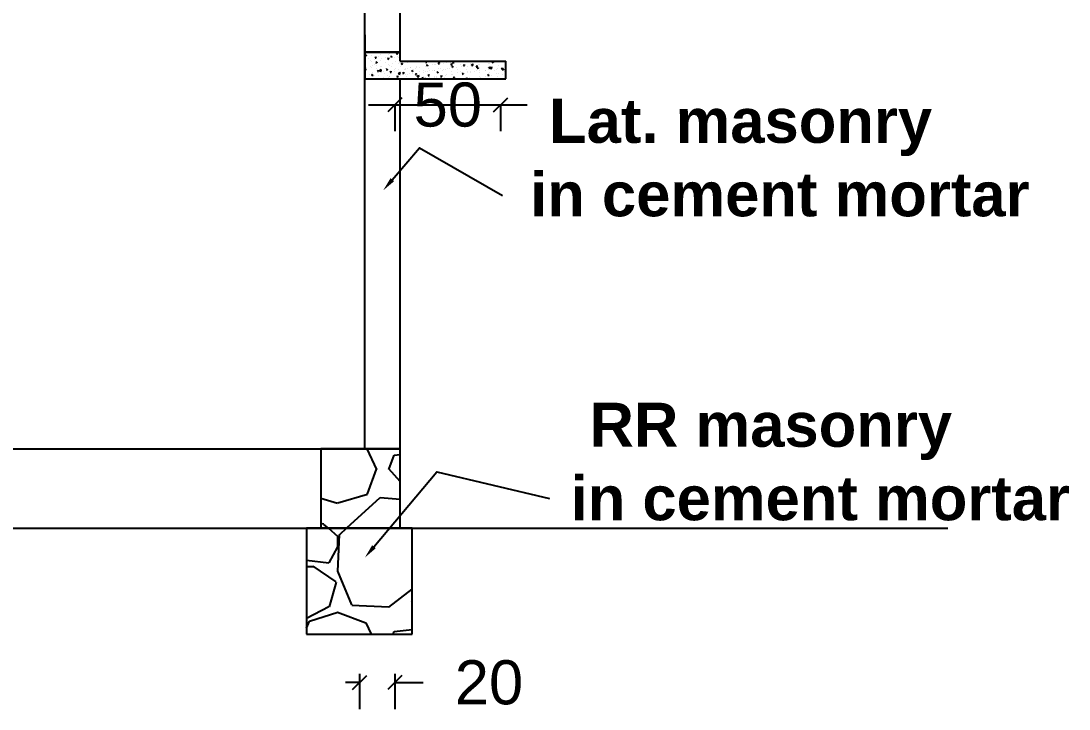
# Model space of a CAD drawing. Header units: metres. Extents: x -55 to 385, y 16 to 159.
# Drawn here: x -23.03 to -17.08, y 68.67 to 72.57 of the extents above; entities that cross this region are included whole.
import ezdxf

# ---------------------------------------------------------------- set-up
doc = ezdxf.new("R2010")
doc.units = ezdxf.units.M
doc.header["$MEASUREMENT"] = 0
doc.styles.get("Standard").update_dxf_attribs({"font": 'ARIAL.TTF'})
doc.styles.add('X', font='arialbd.ttf', dxfattribs={"height": 20})

# ---------------------------------------------------------------- blocks, each defined once
blk = doc.blocks.new('_Oblique')
at = {"color": 0, "linetype": 'ByBlock', "lineweight": -2}
blk.add_line((-0.5, -0.5), (0.5, 0.5), dxfattribs=at)

msp = doc.modelspace()

# ---------------------------------------------------------------- linework, layer by layer
for p, q in [((-21.07956, 70.14066), (-21.07956, 73.04066)), ((-20.87956, 72.34066), (-20.87956, 73.04066)), ((-21.07956, 72.49066), (-21.07956, 72.39066)), ((-21.07956, 72.39066), (-20.87956, 72.39066)), ((-20.87956, 72.39066), (-21.07956, 72.39066)), ((-21.07956, 72.39066), (-21.07956, 72.24066)), ((-21.07714, 72.37399), (-21.07013, 72.37668)), ((-21.07714, 72.37399), (-21.07216, 72.37063)), ((-21.07215, 72.37066), (-21.07012, 72.37671)), ((-21.02675, 72.38766), (-21.02675, 72.38766)), ((-21.02194, 72.3852), (-21.02194, 72.3852)), ((-20.99691, 72.3885), (-20.99691, 72.3885)), ((-20.98874, 72.37781), (-20.98874, 72.37781)), ((-20.94447, 72.37572), (-20.94447, 72.37572)), ((-20.93823, 72.38421), (-20.93823, 72.38421)), ((-20.9026, 72.38314), (-20.89539, 72.39066)), ((-20.9026, 72.38314), (-20.89371, 72.38176)), ((-20.89369, 72.38179), (-20.89473, 72.39066)), ((-20.88615, 72.38573), (-20.88615, 72.38573)), ((-20.87956, 72.34066), (-20.87956, 72.39066)), ((-21.07053, 72.3676), (-21.07053, 72.3676)), ((-21.06111, 72.35569), (-21.06111, 72.35569)), ((-21.04825, 72.34576), (-21.04825, 72.34576)), ((-21.0413, 72.33748), (-21.0413, 72.33748)), ((-21.04008, 72.37077), (-21.04008, 72.37077)), ((-21.03662, 72.31425), (-21.03662, 72.31425)), ((-21.02321, 72.34906), (-21.02321, 72.34906)), ((-21.02292, 72.3207), (-21.02292, 72.3207)), ((-21.02194, 72.35931), (-21.01712, 72.36506)), ((-21.02194, 72.35931), (-21.01596, 72.35879)), ((-21.01745, 72.33373), (-21.01044, 72.33641)), ((-21.01745, 72.33373), (-21.01247, 72.33037)), ((-21.01715, 72.36535), (-21.01715, 72.36535)), ((-21.01595, 72.35882), (-21.0171, 72.36509)), ((-21.01246, 72.3304), (-21.01043, 72.33644)), ((-21.01165, 72.3146), (-21.01165, 72.3146)), ((-21.00279, 72.3657), (-21.00279, 72.3657)), ((-20.98995, 72.34452), (-20.98995, 72.34452)), ((-20.98534, 72.35404), (-20.98534, 72.35404)), ((-20.9646, 72.33071), (-20.9646, 72.33071)), ((-20.96377, 72.36309), (-20.96377, 72.36309)), ((-20.95022, 72.35304), (-20.94539, 72.35878)), ((-20.95022, 72.35304), (-20.94424, 72.35251)), ((-20.94849, 72.32292), (-20.94849, 72.32292)), ((-20.94422, 72.35254), (-20.94538, 72.35881)), ((-20.94066, 72.31763), (-20.94066, 72.31763)), ((-20.93944, 72.35092), (-20.93944, 72.35092)), ((-20.93342, 72.36598), (-20.92642, 72.36867)), ((-20.93342, 72.36598), (-20.92845, 72.36262)), ((-20.92843, 72.36265), (-20.92641, 72.3687)), ((-20.92346, 72.32621), (-20.92346, 72.32621)), ((-20.92219, 72.36236), (-20.92219, 72.36236)), ((-20.91038, 72.36083), (-20.91038, 72.36083)), ((-20.90628, 72.34072), (-20.90628, 72.34072)), ((-20.89715, 72.36566), (-20.89715, 72.36566)), ((-20.88872, 72.32513), (-20.88872, 72.32513)), ((-20.8875, 72.35842), (-20.8875, 72.35842)), ((-20.88559, 72.3312), (-20.88559, 72.3312)), ((-20.87956, 72.34066), (-20.27956, 72.34066)), ((-20.87373, 72.32572), (-20.86673, 72.32841)), ((-20.87373, 72.32572), (-20.86876, 72.32236)), ((-20.86874, 72.32239), (-20.86672, 72.32844)), ((-20.83738, 72.33217), (-20.83738, 72.33217)), ((-20.82243, 72.33951), (-20.82243, 72.33951)), ((-20.80676, 72.34049), (-20.80662, 72.34066)), ((-20.80676, 72.34049), (-20.80079, 72.33996)), ((-20.80077, 72.33999), (-20.80089, 72.34066)), ((-20.78686, 72.33857), (-20.78686, 72.33857)), ((-20.73614, 72.31278), (-20.73614, 72.31278)), ((-20.73504, 72.33421), (-20.73022, 72.33996)), ((-20.73504, 72.33421), (-20.72906, 72.33369)), ((-20.72904, 72.33372), (-20.7302, 72.33999)), ((-20.73002, 72.31771), (-20.72302, 72.3204)), ((-20.73002, 72.31771), (-20.72505, 72.31435)), ((-20.72503, 72.31438), (-20.723, 72.32043)), ((-20.72268, 72.31667), (-20.72268, 72.31667)), ((-20.69764, 72.31997), (-20.69764, 72.31997)), ((-20.6848, 72.31982), (-20.6848, 72.31982)), ((-20.67713, 72.3211), (-20.67713, 72.3211)), ((-20.66331, 72.32794), (-20.65849, 72.33368)), ((-20.66331, 72.32794), (-20.65733, 72.32741)), ((-20.65977, 72.32495), (-20.65977, 72.32495)), ((-20.65732, 72.32744), (-20.65847, 72.33371)), ((-20.63429, 72.32622), (-20.63429, 72.32622)), ((-20.61882, 72.33111), (-20.61882, 72.33111)), ((-20.59661, 72.33327), (-20.59661, 72.33327)), ((-20.59159, 72.32166), (-20.58676, 72.32741)), ((-20.59159, 72.32166), (-20.58561, 72.32114)), ((-20.58559, 72.32117), (-20.58675, 72.32744)), ((-20.58631, 72.3097), (-20.5793, 72.31239)), ((-20.58243, 72.33349), (-20.57555, 72.34066)), ((-20.58243, 72.33349), (-20.57354, 72.33211)), ((-20.58235, 72.33372), (-20.58235, 72.33372)), ((-20.58132, 72.30637), (-20.57929, 72.31242)), ((-20.57352, 72.33213), (-20.57451, 72.34066)), ((-20.57158, 72.33656), (-20.57158, 72.33656)), ((-20.53654, 72.31916), (-20.53654, 72.31916)), ((-20.51986, 72.31539), (-20.51504, 72.32113)), ((-20.51986, 72.31539), (-20.51388, 72.31486)), ((-20.51387, 72.31489), (-20.51502, 72.32116)), ((-20.50037, 72.34066), (-20.49731, 72.3386)), ((-20.49729, 72.33863), (-20.49661, 72.34066)), ((-20.48171, 72.31387), (-20.48171, 72.31387)), ((-20.47822, 72.32917), (-20.47822, 72.32917)), ((-20.47571, 72.31694), (-20.46792, 72.32505)), ((-20.47571, 72.31694), (-20.46681, 72.31556)), ((-20.47182, 72.31372), (-20.47182, 72.31372)), ((-20.4668, 72.31558), (-20.4679, 72.32508)), ((-20.44813, 72.30911), (-20.44331, 72.31486)), ((-20.44214, 72.30862), (-20.4433, 72.31488)), ((-20.43395, 72.3187), (-20.43395, 72.3187)), ((-20.42994, 72.34054), (-20.42994, 72.34054)), ((-20.42977, 72.32137), (-20.42977, 72.32137)), ((-20.4199, 72.33918), (-20.4199, 72.33918)), ((-20.37843, 72.32841), (-20.37843, 72.32841)), ((-20.37656, 72.33828), (-20.37656, 72.33828)), ((-20.3708, 72.32702), (-20.3708, 72.32702)), ((-20.35857, 72.33394), (-20.35157, 72.33663)), ((-20.35857, 72.33394), (-20.3536, 72.33059)), ((-20.35358, 72.33062), (-20.35155, 72.33666)), ((-20.34576, 72.33031), (-20.34576, 72.33031)), ((-20.32792, 72.33481), (-20.32792, 72.33481)), ((-20.32339, 72.3142), (-20.32339, 72.3142)), ((-20.32318, 72.33602), (-20.32318, 72.33602)), ((-20.30789, 72.3353), (-20.30789, 72.3353)), ((-20.27956, 72.24066), (-20.27956, 72.34066)), ((-21.07956, 72.29064), (-21.07497, 72.29611)), ((-21.07956, 72.29035), (-21.07381, 72.28985)), ((-21.07583, 72.27018), (-21.07583, 72.27018)), ((-21.0738, 72.28987), (-21.07496, 72.29614)), ((-21.07456, 72.30632), (-21.07456, 72.30632)), ((-21.06892, 72.30307), (-21.06892, 72.30307)), ((-21.05652, 72.26342), (-21.05652, 72.26342)), ((-21.04952, 72.30962), (-21.04952, 72.30962)), ((-21.04373, 72.2709), (-21.04373, 72.2709)), ((-21.04251, 72.30419), (-21.04251, 72.30419)), ((-21.04178, 72.26121), (-21.03477, 72.2639)), ((-21.04178, 72.26121), (-21.0368, 72.25786)), ((-21.03796, 72.27516), (-21.03796, 72.27516)), ((-21.03679, 72.25789), (-21.03476, 72.26393)), ((-21.02705, 72.26103), (-21.02705, 72.26103)), ((-21.01554, 72.30081), (-21.01554, 72.30081)), ((-21.00807, 72.28409), (-21.00325, 72.28984)), ((-21.00807, 72.28409), (-21.00209, 72.28357)), ((-21.00207, 72.2836), (-21.00323, 72.28987)), ((-21.00313, 72.26116), (-21.00313, 72.26116)), ((-20.99607, 72.28573), (-20.98828, 72.29385)), ((-20.99607, 72.28573), (-20.98718, 72.28435)), ((-20.99238, 72.27794), (-20.99238, 72.27794)), ((-20.99117, 72.31123), (-20.99117, 72.31123)), ((-20.98716, 72.28437), (-20.98826, 72.29387)), ((-20.98324, 72.31199), (-20.98324, 72.31199)), ((-20.9748, 72.28348), (-20.9748, 72.28348)), ((-20.96873, 72.27104), (-20.96873, 72.27104)), ((-20.96215, 72.29856), (-20.96215, 72.29856)), ((-20.95775, 72.29347), (-20.95075, 72.29615)), ((-20.95775, 72.29347), (-20.95278, 72.29011)), ((-20.95276, 72.29014), (-20.95074, 72.29618)), ((-20.94977, 72.28677), (-20.94977, 72.28677)), ((-20.94975, 72.2589), (-20.94975, 72.2589)), ((-20.94187, 72.28434), (-20.94187, 72.28434)), ((-20.93634, 72.27782), (-20.93152, 72.28356)), ((-20.93634, 72.27782), (-20.93036, 72.27729)), ((-20.93035, 72.27732), (-20.9315, 72.28359)), ((-20.92986, 72.30974), (-20.92986, 72.30974)), ((-20.91189, 72.29176), (-20.91189, 72.29176)), ((-20.91041, 72.28105), (-20.91041, 72.28105)), ((-20.90877, 72.2963), (-20.90877, 72.2963)), ((-20.89806, 72.2532), (-20.89106, 72.25589)), ((-20.89806, 72.2532), (-20.89309, 72.24985)), ((-20.89637, 72.25665), (-20.89637, 72.25665)), ((-20.89307, 72.24988), (-20.89105, 72.25592)), ((-20.89115, 72.25855), (-20.89115, 72.25855)), ((-20.88994, 72.29184), (-20.88994, 72.29184)), ((-20.88934, 72.26918), (-20.88156, 72.2773)), ((-20.88934, 72.26918), (-20.88045, 72.2678)), ((-20.88645, 72.2591), (-20.88645, 72.2591)), ((-20.88044, 72.26782), (-20.88154, 72.27732)), ((-20.87647, 72.30748), (-20.87647, 72.30748)), ((-20.87505, 72.26063), (-20.87505, 72.26063)), ((-20.86461, 72.27154), (-20.85979, 72.27729)), ((-20.86461, 72.27154), (-20.85864, 72.27102)), ((-20.85862, 72.27105), (-20.85978, 72.27732)), ((-20.85539, 72.29405), (-20.85539, 72.29405)), ((-20.85209, 72.29106), (-20.85209, 72.29106)), ((-20.85001, 72.26393), (-20.85001, 72.26393)), ((-20.84874, 72.30007), (-20.84874, 72.30007)), ((-20.84299, 72.25439), (-20.84299, 72.25439)), ((-20.83981, 72.26559), (-20.83981, 72.26559)), ((-20.83859, 72.29888), (-20.83859, 72.29888)), ((-20.82813, 72.26911), (-20.82813, 72.26911)), ((-20.8237, 72.30337), (-20.8237, 72.30337)), ((-20.82309, 72.30522), (-20.82309, 72.30522)), ((-20.81404, 72.28546), (-20.80704, 72.28814)), ((-20.81404, 72.28546), (-20.80907, 72.2821)), ((-20.81214, 72.26891), (-20.81214, 72.26891)), ((-20.80905, 72.28213), (-20.80702, 72.28817)), ((-20.80201, 72.29179), (-20.80201, 72.29179)), ((-20.79377, 72.30107), (-20.79377, 72.30107)), ((-20.79289, 72.26527), (-20.78807, 72.27101)), ((-20.79289, 72.26527), (-20.78691, 72.26474)), ((-20.7893, 72.27199), (-20.7893, 72.27199)), ((-20.78808, 72.30528), (-20.78808, 72.30528)), ((-20.7869, 72.26477), (-20.78805, 72.27104)), ((-20.78583, 72.30836), (-20.78583, 72.30836)), ((-20.78262, 72.25263), (-20.77483, 72.26075)), ((-20.77371, 72.25127), (-20.77482, 72.26077)), ((-20.76981, 72.27912), (-20.76981, 72.27912)), ((-20.76971, 72.30297), (-20.76971, 72.30297)), ((-20.74898, 72.27723), (-20.74898, 72.27723)), ((-20.74863, 72.28954), (-20.74863, 72.28954)), ((-20.73736, 72.27949), (-20.73736, 72.27949)), ((-20.73545, 72.31108), (-20.73545, 72.31108)), ((-20.72395, 72.28052), (-20.72395, 72.28052)), ((-20.72116, 72.25899), (-20.71634, 72.26474)), ((-20.72116, 72.25899), (-20.71518, 72.25847)), ((-20.71633, 72.30071), (-20.71633, 72.30071)), ((-20.71517, 72.2585), (-20.71633, 72.26477)), ((-20.71149, 72.28913), (-20.71149, 72.28913)), ((-20.69524, 72.28728), (-20.69524, 72.28728)), ((-20.68723, 72.25324), (-20.68723, 72.25324)), ((-20.68608, 72.28551), (-20.68608, 72.28551)), ((-20.68601, 72.28653), (-20.68601, 72.28653)), ((-20.6733, 72.25413), (-20.6733, 72.25413)), ((-20.67033, 72.27745), (-20.66333, 72.28014)), ((-20.67033, 72.27745), (-20.66535, 72.27409)), ((-20.66534, 72.27412), (-20.66331, 72.28016)), ((-20.66295, 72.29846), (-20.66295, 72.29846)), ((-20.65317, 72.29914), (-20.65317, 72.29914)), ((-20.64944, 72.25272), (-20.64462, 72.25846)), ((-20.64923, 72.25438), (-20.64923, 72.25438)), ((-20.64344, 72.25222), (-20.6446, 72.25849)), ((-20.64186, 72.28503), (-20.64186, 72.28503)), ((-20.63672, 72.25964), (-20.63672, 72.25964)), ((-20.6355, 72.29293), (-20.6355, 72.29293)), ((-20.62419, 72.25768), (-20.62419, 72.25768)), ((-20.62292, 72.29382), (-20.62292, 72.29382)), ((-20.61498, 72.26414), (-20.61498, 72.26414)), ((-20.60956, 72.2962), (-20.60956, 72.2962)), ((-20.59789, 72.29712), (-20.59789, 72.29712)), ((-20.59485, 72.30915), (-20.59485, 72.30915)), ((-20.58848, 72.28277), (-20.58848, 72.28277)), ((-20.58632, 72.26267), (-20.58632, 72.26267)), ((-20.58631, 72.3097), (-20.58133, 72.30635)), ((-20.58478, 72.26714), (-20.58478, 72.26714)), ((-20.58357, 72.30043), (-20.58357, 72.30043)), ((-20.56001, 72.30211), (-20.56001, 72.30211)), ((-20.55666, 72.27415), (-20.55666, 72.27415)), ((-20.55618, 72.29395), (-20.55618, 72.29395)), ((-20.5351, 72.28051), (-20.5351, 72.28051)), ((-20.53344, 72.27418), (-20.53344, 72.27418)), ((-20.53222, 72.30747), (-20.53222, 72.30747)), ((-20.52662, 72.26944), (-20.51961, 72.27213)), ((-20.52662, 72.26944), (-20.52164, 72.26608)), ((-20.52317, 72.27098), (-20.52317, 72.27098)), ((-20.52163, 72.26611), (-20.5196, 72.27216)), ((-20.5028, 72.29169), (-20.5028, 72.29169)), ((-20.49834, 72.28416), (-20.49834, 72.28416)), ((-20.49813, 72.27428), (-20.49813, 72.27428)), ((-20.49686, 72.31042), (-20.49686, 72.31042)), ((-20.48293, 72.28059), (-20.48293, 72.28059)), ((-20.48171, 72.27826), (-20.48171, 72.27826)), ((-20.46026, 72.27926), (-20.46026, 72.27926)), ((-20.44942, 72.28944), (-20.44942, 72.28944)), ((-20.44813, 72.30911), (-20.44216, 72.30859)), ((-20.44259, 72.30169), (-20.43559, 72.30438)), ((-20.44259, 72.30169), (-20.43762, 72.29834)), ((-20.44003, 72.29417), (-20.44003, 72.29417)), ((-20.4376, 72.29837), (-20.43558, 72.30441)), ((-20.4322, 72.25479), (-20.4322, 72.25479)), ((-20.43099, 72.28808), (-20.43099, 72.28808)), ((-20.42833, 72.276), (-20.42833, 72.276)), ((-20.3971, 72.28758), (-20.3971, 72.28758)), ((-20.39603, 72.28718), (-20.39603, 72.28718)), ((-20.3829, 72.26143), (-20.3759, 72.26412)), ((-20.3829, 72.26143), (-20.37793, 72.25807)), ((-20.38171, 72.30419), (-20.38171, 72.30419)), ((-20.38086, 72.26183), (-20.38086, 72.26183)), ((-20.37964, 72.29512), (-20.37964, 72.29512)), ((-20.37791, 72.2581), (-20.37589, 72.26415)), ((-20.37641, 72.30284), (-20.37159, 72.30858)), ((-20.37641, 72.30284), (-20.37043, 72.30231)), ((-20.37495, 72.27375), (-20.37495, 72.27375)), ((-20.37207, 72.29087), (-20.37207, 72.29087)), ((-20.37041, 72.30234), (-20.37157, 72.30861)), ((-20.36898, 72.30038), (-20.36119, 72.3085)), ((-20.36898, 72.30038), (-20.36009, 72.29901)), ((-20.36007, 72.29903), (-20.36118, 72.30852)), ((-20.3605, 72.25642), (-20.3605, 72.25642)), ((-20.34265, 72.28492), (-20.34265, 72.28492)), ((-20.3342, 72.29586), (-20.3342, 72.29586)), ((-20.33035, 72.26824), (-20.33035, 72.26824)), ((-20.32913, 72.30153), (-20.32913, 72.30153)), ((-20.32752, 72.25453), (-20.32752, 72.25453)), ((-20.32157, 72.27149), (-20.32157, 72.27149)), ((-20.30468, 72.29656), (-20.29986, 72.30231)), ((-20.30468, 72.29656), (-20.2987, 72.29604)), ((-20.29869, 72.29607), (-20.29984, 72.30233)), ((-20.29888, 72.29368), (-20.29188, 72.29637)), ((-20.29888, 72.29368), (-20.29391, 72.29033)), ((-20.29735, 72.26473), (-20.29735, 72.26473)), ((-20.29389, 72.29036), (-20.29186, 72.2964)), ((-20.28927, 72.28267), (-20.28927, 72.28267)), ((-21.07956, 72.24066), (-20.27956, 72.24066)), ((-21.07956, 72.24066), (-20.87956, 72.24066)), ((-21.00111, 72.24404), (-21.00111, 72.24404)), ((-20.9936, 72.24465), (-20.9936, 72.24465)), ((-20.97607, 72.24733), (-20.97607, 72.24733)), ((-20.94477, 72.24909), (-20.94477, 72.24909)), ((-20.94309, 72.25105), (-20.94309, 72.25105)), ((-20.9382, 72.25232), (-20.9382, 72.25232)), ((-20.87956, 69.69066), (-20.87956, 72.24066)), ((-20.78961, 72.25214), (-20.78961, 72.25214)), ((-20.78262, 72.25263), (-20.77373, 72.25125)), ((-20.75435, 72.24519), (-20.74735, 72.24788)), ((-20.75435, 72.24519), (-20.74938, 72.24184)), ((-20.75026, 72.24108), (-20.75026, 72.24108)), ((-20.74936, 72.24187), (-20.74733, 72.24791)), ((-20.73857, 72.2462), (-20.73857, 72.2462)), ((-20.73622, 72.24988), (-20.73622, 72.24988)), ((-20.73162, 72.24412), (-20.73162, 72.24412)), ((-20.71238, 72.24607), (-20.71238, 72.24607)), ((-20.68284, 72.24763), (-20.68284, 72.24763)), ((-20.6715, 72.24066), (-20.66811, 72.24419)), ((-20.66768, 72.24066), (-20.66809, 72.24422)), ((-20.64944, 72.25272), (-20.64346, 72.25219)), ((-20.62946, 72.24537), (-20.62946, 72.24537)), ((-20.57771, 72.24644), (-20.57289, 72.25219)), ((-20.57771, 72.24644), (-20.57173, 72.24592)), ((-20.57608, 72.24312), (-20.57608, 72.24312)), ((-20.57172, 72.24595), (-20.57287, 72.25222)), ((-20.53465, 72.24089), (-20.53465, 72.24089)), ((-20.52269, 72.24086), (-20.52269, 72.24086)), ((-20.50557, 72.24066), (-20.50116, 72.24591)), ((-20.50017, 72.24066), (-20.50115, 72.24594)), ((-20.48414, 72.2473), (-20.48414, 72.2473)), ((-20.42341, 72.24814), (-20.42341, 72.24814)), ((-20.39838, 72.25143), (-20.39838, 72.25143)), ((-20.38584, 72.24452), (-20.38584, 72.24452)), ((-20.27963, 72.24244), (-20.27963, 72.24244)), ((-21.05956, 72.09258), (-20.15956, 72.09258)), ((-20.90956, 72.09258), (-20.90956, 71.94258)), ((-20.30956, 72.09258), (-20.30956, 71.94258)), ((-25.42955, 70.14066), (-21.67956, 70.14066)), ((-21.67956, 70.14066), (-20.87956, 70.14066)), ((-20.87956, 70.14066), (-21.32956, 70.14066)), ((-21.32956, 70.14066), (-21.32956, 69.69066)), ((-21.06802, 70.14066), (-21.01418, 70.02401)), ((-20.87956, 69.69066), (-20.87956, 70.14066)), ((-20.94449, 70.0249), (-20.91449, 70.1049)), ((-20.87956, 70.10782), (-20.91404, 70.10419)), ((-21.06493, 69.8855), (-21.01493, 70.0255)), ((-20.87956, 69.95658), (-20.94466, 70.02759)), ((-21.23422, 69.83434), (-21.06423, 69.88434)), ((-21.32956, 69.86202), (-21.23468, 69.83411)), ((-20.99458, 69.86429), (-21.18474, 69.69066)), ((-20.87956, 69.85461), (-20.99409, 69.86415)), ((-21.31368, 69.71461), (-21.32956, 69.71699)), ((-21.28723, 69.69066), (-21.31227, 69.71257)), ((-30.41291, 69.69066), (-17.77301, 69.69066)), ((-20.8119, 69.69066), (-21.4119, 69.69066)), ((-21.4119, 69.69066), (-21.4119, 69.09066)), ((-21.32956, 69.69066), (-20.87956, 69.69066)), ((-21.23227, 69.64257), (-21.28723, 69.69066)), ((-21.22503, 69.65531), (-21.23503, 69.44531)), ((-21.23422, 69.58446), (-21.23422, 69.64446)), ((-21.18474, 69.69066), (-21.22458, 69.65429)), ((-20.8119, 69.09066), (-20.8119, 69.69066)), ((-21.28302, 69.49489), (-21.23302, 69.58489)), ((-21.4119, 69.50949), (-21.28409, 69.49415)), ((-21.4119, 69.47446), (-21.37422, 69.47446)), ((-21.37458, 69.47628), (-21.24458, 69.38628)), ((-21.23617, 69.44738), (-21.15617, 69.25738)), ((-21.2435, 69.38421), (-21.2835, 69.24421)), ((-20.94395, 69.24246), (-20.8119, 69.3445)), ((-21.28466, 69.24519), (-21.4119, 69.17854)), ((-21.15446, 69.25429), (-20.94446, 69.24429)), ((-20.81471, 69.2753), (-20.8119, 69.27842)), ((-20.8119, 69.27345), (-20.81208, 69.27377)), ((-21.4119, 69.12499), (-21.39509, 69.1642)), ((-21.39419, 69.16435), (-21.23419, 69.21435)), ((-21.23442, 69.21452), (-21.07442, 69.15452)), ((-21.07418, 69.15401), (-21.04494, 69.09066)), ((-20.91983, 69.09066), (-20.91449, 69.1049)), ((-20.8119, 69.11495), (-20.91404, 69.10419)), ((-21.4119, 69.09066), (-20.8119, 69.09066)), ((-21.10956, 68.8654), (-21.10956, 68.6654)), ((-20.90956, 68.8654), (-20.90956, 68.6654)), ((-21.10956, 68.8154), (-21.18956, 68.8154)), ((-20.90956, 68.8154), (-20.74956, 68.8154))]:
    msp.add_line(p, q)
for points in [[(-20.92434, 71.66801), (-20.76965, 71.84959), (-20.29927, 71.57821)], [(-21.02846, 69.58589), (-20.67097, 70.0114), (-20.03168, 69.85945)]]:
    msp.add_lwpolyline(points)
for points in [[(-20.91419, 71.65937), (-20.97622, 71.60711), (-20.93449, 71.67666)], [(-21.01825, 69.57731), (-21.07992, 69.52464), (-21.03867, 69.59447)]]:
    msp.add_solid(points)

# ---------------------------------------------------------------- block references
at = {"xscale": 0.08, "yscale": 0.08, "zscale": 0.08, "rotation": 180}
for p in [(-20.90956, 72.09258), (-20.90956, 68.8154)]:
    msp.add_blockref('_Oblique', p, dxfattribs=at)
at = {"xscale": 0.08, "yscale": 0.08, "zscale": 0.08}
for p in [(-20.30956, 72.09258), (-21.10956, 68.8154)]:
    msp.add_blockref('_Oblique', p, dxfattribs=at)

# ---------------------------------------------------------------- texts
at = {"style": 'X'}
for s, p in [(' Lat. masonry', (-20.13206, 71.87708)), ('in cement mortar', (-20.14216, 71.46041)), (' RR masonry', (-19.90242, 70.15294)), ('in cement mortar', (-19.91252, 69.73627))]:
    msp.add_text(s, height=0.25, dxfattribs=at).set_placement(p)
at = {"char_height": 0.25, "attachment_point": 5}
for s, insert in [('\\A1;50', (-20.60956, 72.09258)), ('\\A1;20', (-20.37588, 68.8154))]:
    msp.add_mtext(s, dxfattribs=dict(at, insert=insert))

doc.saveas('drawing.dxf')
